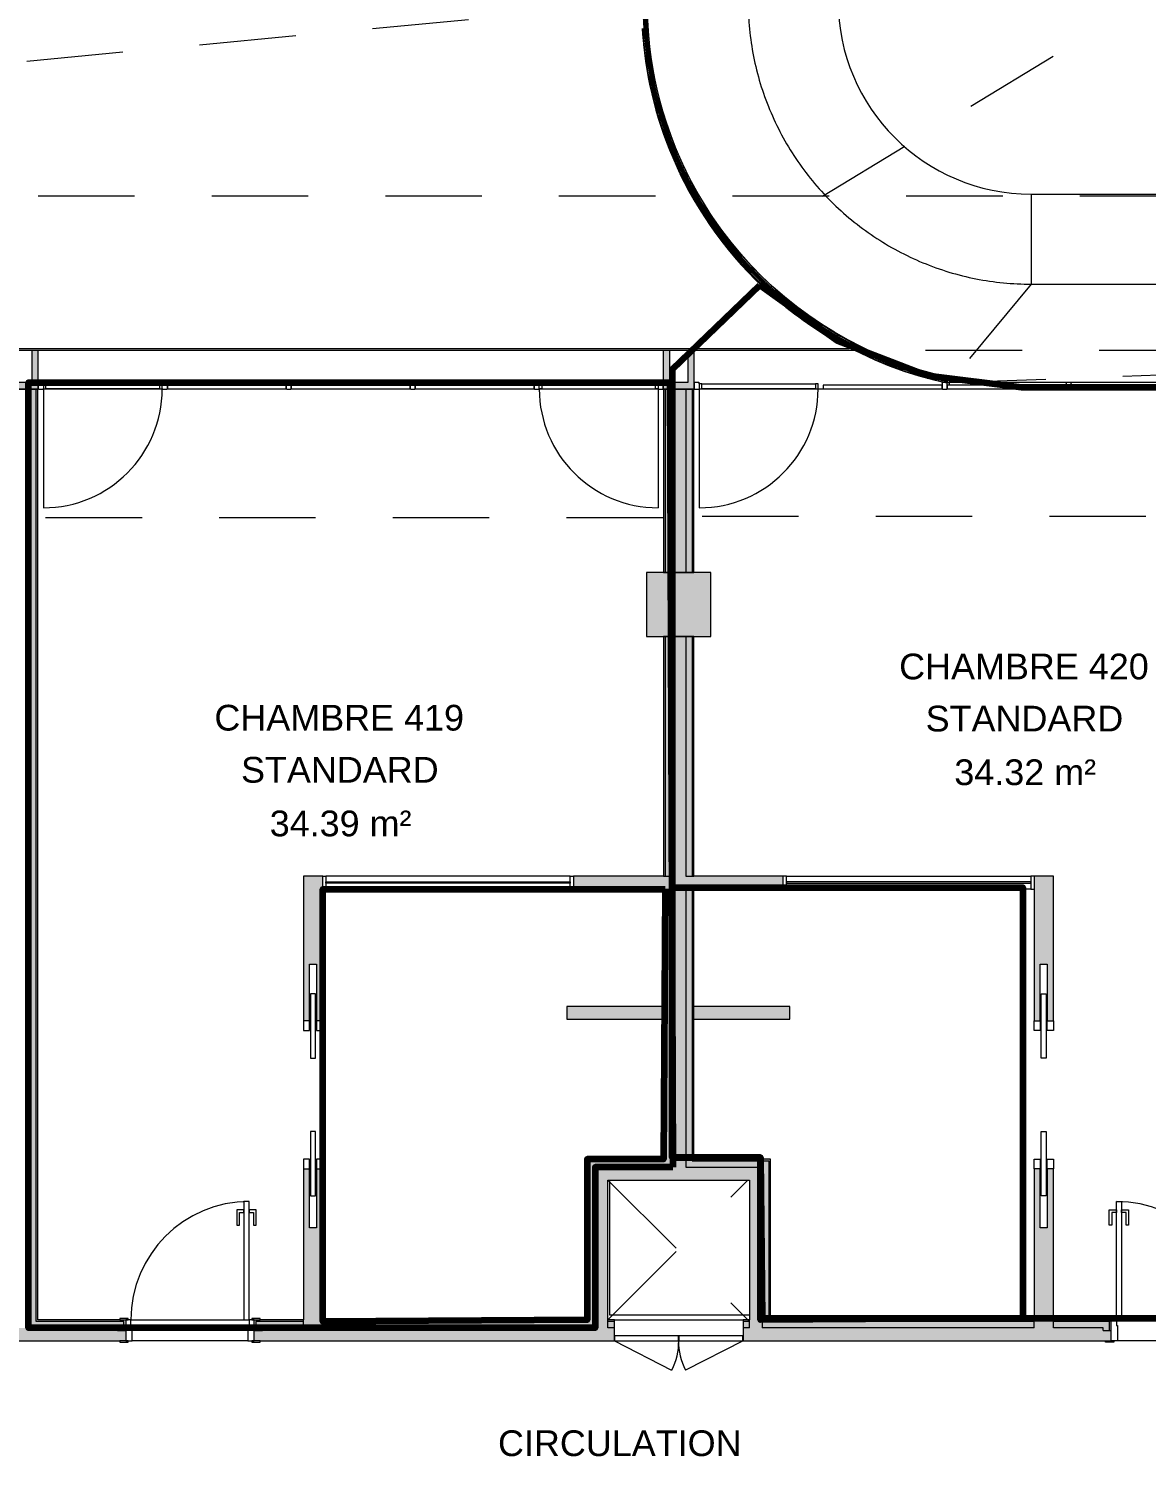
# Model space of a CAD drawing. Header units: metres. Extents: x -227.9 to -141.2, y 39.1 to 91.1.
# Drawn here: x -211.37 to -202.68, y 51.22 to 62.32 of the extents above; entities that cross this region are included whole.
import ezdxf

# ---------------------------------------------------------------- set-up
doc = ezdxf.new("R2010")
doc.units = ezdxf.units.M
doc.linetypes.add('JIS_02_0.7', pattern=[1.35, 0.75, -0.6])
for name, color, linetype, lineweight in [('A-AREA-IDEN', 7, 'Continuous', 9), ('A-COLS', 7, 'Continuous', 5), ('A-DOOR', 7, 'Continuous', 5), ('A-FLOR', 7, 'Continuous', 5), ('A-FLOR-HRAL', 7, 'Continuous', 5), ('A-GLAZ', 7, 'Continuous', 5), ('A-GLAZ-CURT', 7, 'Continuous', 5), ('A-GLAZ-CWMG', 7, 'Continuous', 5), ('A-ROOF', 7, 'Continuous', 5), ('A-WALL', 7, 'Continuous', 5), ('A-WALL-PATT', 7, 'Continuous', 13), ('I-WALL', 7, 'Continuous', 5)]:
    doc.layers.add(name, color=color, linetype=linetype, lineweight=lineweight)
for name, color, linetype, lineweight, true_color in [('A-DETL', 94, 'Continuous', 5, 0x00a600), ('A-DETL-MBND', 9, 'Continuous', 5, 0xc0c0c0), ('S-COLS', 8, 'Continuous', 9, 0x7f7f7f)]:
    doc.layers.add(name, color=color, linetype=linetype, lineweight=lineweight, true_color=true_color)
doc.layers.add('Chambre', color=40, linetype='Continuous')
doc.layers.add('SDB', color=230, linetype='Continuous')
doc.styles.add('Arial_1', font='arial.ttf', dxfattribs={"height": 0.2})

msp = doc.modelspace()

# ---------------------------------------------------------------- hatches: boundary and pattern name
at = {"layer": 'A-COLS', "true_color": 0x808080}
for points in [[(-211.539, 59.514), (-211.299, 59.514), (-211.299, 59.814), (-211.349, 59.814), (-211.349, 59.564), (-211.489, 59.564), (-211.489, 59.814), (-211.539, 59.814), (-211.539, 59.57)], [(-206.439, 59.514), (-206.199, 59.514), (-206.199, 59.814), (-206.249, 59.814), (-206.249, 59.564), (-206.389, 59.564), (-206.389, 59.814), (-206.439, 59.814), (-206.439, 59.57)]]:
    msp.add_hatch(color=8, dxfattribs=at).paths.add_polyline_path(points)
at = {"layer": 'A-WALL-PATT', "lineweight": 5, "true_color": 0xaaaaaa}
for points in [[(-211.364, 52.215), (-211.364, 59.514), (-211.374, 59.514), (-211.374, 52.215)], [(-206.364, 58.089), (-206.364, 59.514), (-206.374, 59.514), (-206.374, 58.089)]]:
    msp.add_hatch(color=253, dxfattribs=at).paths.add_polyline_path(points)
h = msp.add_hatch(color=253, dxfattribs=at)
h.paths.add_polyline_path([(-206.364, 53.465), (-206.364, 55.627), (-206.374, 55.627), (-206.374, 53.465)])
h.paths.add_polyline_path([(-206.364, 55.727), (-206.364, 57.589), (-206.374, 57.589), (-206.374, 55.727)])
at = {"layer": 'I-WALL', "true_color": 0xaaaaaa}
for points in [[(-211.364, 52.265), (-211.314, 52.265), (-211.314, 59.514), (-211.364, 59.514), (-211.364, 52.278)], [(-211.314, 52.278), (-211.301, 52.278), (-211.301, 59.514), (-211.314, 59.514), (-211.314, 52.605)], [(-206.424, 58.089), (-206.424, 59.514), (-206.437, 59.514), (-206.437, 58.089)], [(-206.374, 58.089), (-206.374, 59.514), (-206.424, 59.514), (-206.424, 58.089)], [(-206.364, 58.089), (-206.264, 58.089), (-206.264, 59.514), (-206.364, 59.514), (-206.364, 58.498)], [(-206.264, 58.089), (-206.214, 58.089), (-206.214, 59.514), (-206.264, 59.514), (-206.264, 58.498)], [(-206.201, 58.089), (-206.201, 59.514), (-206.214, 59.514), (-206.214, 58.089)], [(-206.275, 53.465), (-206.264, 53.465), (-206.264, 57.589), (-206.364, 57.589), (-206.364, 53.465)], [(-206.437, 54.615), (-206.437, 54.715), (-207.19, 54.715), (-207.19, 54.615), (-207.098, 54.615)], [(-205.454, 54.615), (-205.454, 54.715), (-206.206, 54.715), (-206.206, 54.615)], [(-207.019, 52.278), (-207.019, 53.515), (-207.032, 53.515), (-207.032, 52.278)], [(-205.619, 52.265), (-205.619, 53.515), (-205.669, 53.515), (-205.669, 52.265)], [(-205.619, 52.278), (-205.606, 52.278), (-205.606, 53.528), (-205.619, 53.528), (-205.619, 53.14)], [(-207.019, 52.265), (-206.969, 52.265), (-206.969, 53.465), (-207.019, 53.465), (-207.019, 52.278)], [(-206.275, 53.365), (-205.769, 53.365), (-205.769, 53.465), (-206.969, 53.465), (-206.969, 53.365), (-206.686, 53.365)], [(-205.769, 52.215), (-205.669, 52.215), (-205.669, 53.465), (-205.769, 53.465), (-205.769, 52.265)], [(-206.969, 52.215), (-206.869, 52.215), (-206.869, 53.365), (-206.969, 53.365), (-206.969, 52.265)]]:
    msp.add_hatch(color=253, dxfattribs=at).paths.add_polyline_path(points)
h = msp.add_hatch(color=253, dxfattribs=at)
h.paths.add_polyline_path([(-206.424, 53.528), (-206.424, 55.627), (-206.437, 55.627), (-206.437, 53.528)])
h.paths.add_polyline_path([(-206.424, 55.727), (-206.424, 57.589), (-206.437, 57.589), (-206.437, 55.727)])
h = msp.add_hatch(color=253, dxfattribs=at)
h.paths.add_polyline_path([(-206.374, 53.515), (-206.374, 55.627), (-206.424, 55.627), (-206.424, 53.515)])
h.paths.add_polyline_path([(-206.374, 55.727), (-206.374, 57.589), (-206.424, 57.589), (-206.424, 55.727)])
h = msp.add_hatch(color=253, dxfattribs=at)
h.paths.add_polyline_path([(-206.264, 53.515), (-206.214, 53.515), (-206.214, 55.627), (-206.264, 55.627), (-206.264, 53.528)])
h.paths.add_polyline_path([(-206.264, 55.727), (-206.214, 55.727), (-206.214, 57.589), (-206.264, 57.589), (-206.264, 56.355)])
h = msp.add_hatch(color=253, dxfattribs=at)
h.paths.add_polyline_path([(-206.201, 53.528), (-206.201, 55.627), (-206.214, 55.627), (-206.214, 53.528)])
h.paths.add_polyline_path([(-206.201, 55.727), (-206.201, 57.589), (-206.214, 57.589), (-206.214, 55.727)])
h = msp.add_hatch(color=253, dxfattribs=at)
h.paths.add_polyline_path([(-209.087, 55.627), (-209.087, 55.727), (-209.237, 55.727), (-209.237, 55.627)])
h.paths.add_polyline_path([(-206.374, 55.627), (-206.364, 55.627), (-206.364, 55.727), (-207.137, 55.727), (-207.137, 55.627), (-206.424, 55.627)])
h = msp.add_hatch(color=253, dxfattribs=at)
h.paths.add_polyline_path([(-203.406, 55.627), (-203.406, 55.727), (-203.556, 55.727), (-203.556, 55.627)])
h.paths.add_polyline_path([(-205.506, 55.627), (-205.506, 55.727), (-206.264, 55.727), (-206.264, 55.627), (-206.201, 55.627)])
h = msp.add_hatch(color=253, dxfattribs=at)
h.paths.add_polyline_path([(-209.087, 52.215), (-209.087, 53.453), (-209.135, 53.453), (-209.135, 52.993), (-209.19, 52.993), (-209.19, 53.453), (-209.237, 53.453), (-209.237, 52.215)])
h.paths.add_polyline_path([(-209.19, 54.603), (-209.19, 55.043), (-209.135, 55.043), (-209.135, 54.603), (-209.087, 54.603), (-209.087, 55.627), (-209.237, 55.627), (-209.237, 54.603)])
h = msp.add_hatch(color=253, dxfattribs=at)
h.paths.add_polyline_path([(-203.556, 52.215), (-203.406, 52.215), (-203.406, 53.453), (-203.454, 53.453), (-203.454, 52.993), (-203.509, 52.993), (-203.509, 53.453), (-203.556, 53.453), (-203.556, 52.265)])
h.paths.add_polyline_path([(-203.509, 54.603), (-203.509, 55.043), (-203.454, 55.043), (-203.454, 54.603), (-203.406, 54.603), (-203.406, 55.627), (-203.556, 55.627), (-203.556, 54.603)])
h = msp.add_hatch(color=253, dxfattribs=at)
h.paths.add_polyline_path([(-206.424, 53.515), (-206.424, 53.528), (-207.032, 53.528), (-207.032, 53.515), (-206.686, 53.515)])
h.paths.add_polyline_path([(-206.214, 53.515), (-205.619, 53.515), (-205.619, 53.528), (-206.214, 53.528)])
h = msp.add_hatch(color=253, dxfattribs=at)
h.paths.add_polyline_path([(-206.374, 53.465), (-206.374, 53.515), (-207.019, 53.515), (-207.019, 53.465), (-206.686, 53.465)])
h.paths.add_polyline_path([(-206.264, 53.465), (-205.669, 53.465), (-205.669, 53.515), (-206.264, 53.515)])
h = msp.add_hatch(color=253, dxfattribs=at)
h.paths.add_polyline_path([(-180.634, 52.115), (-180.634, 52.215), (-181.493, 52.215), (-181.493, 52.196), (-181.556, 52.196), (-181.556, 52.115), (-180.684, 52.115)])
h.paths.add_polyline_path([(-183.251, 52.115), (-182.556, 52.115), (-182.556, 52.196), (-182.619, 52.196), (-182.619, 52.215), (-185.419, 52.215), (-185.419, 52.115), (-184.073, 52.115)])
h.paths.add_polyline_path([(-186.419, 52.115), (-186.419, 52.215), (-189.219, 52.215), (-189.219, 52.196), (-189.282, 52.196), (-189.282, 52.115), (-187.362, 52.115)])
h.paths.add_polyline_path([(-190.759, 52.115), (-190.282, 52.115), (-190.282, 52.196), (-190.345, 52.196), (-190.345, 52.215), (-191.693, 52.215), (-191.693, 52.196), (-191.756, 52.196), (-191.756, 52.115), (-190.809, 52.115)])
h.paths.add_polyline_path([(-192.801, 52.115), (-192.756, 52.115), (-192.756, 52.196), (-192.819, 52.196), (-192.819, 52.215), (-195.619, 52.215), (-195.619, 52.115), (-193.118, 52.115)])
h.paths.add_polyline_path([(-196.619, 52.115), (-196.619, 52.215), (-199.419, 52.215), (-199.419, 52.196), (-199.482, 52.196), (-199.482, 52.115), (-197.23, 52.115)])
h.paths.add_polyline_path([(-200.93, 52.115), (-200.482, 52.115), (-200.482, 52.196), (-200.545, 52.196), (-200.545, 52.215), (-201.893, 52.215), (-201.893, 52.196), (-201.956, 52.196), (-201.956, 52.115), (-201.341, 52.115)])
h.paths.add_polyline_path([(-203.808, 52.115), (-202.956, 52.115), (-202.956, 52.196), (-203.019, 52.196), (-203.019, 52.215), (-205.819, 52.215), (-205.819, 52.115), (-205.453, 52.115)])
h.paths.add_polyline_path([(-207.098, 52.115), (-206.819, 52.115), (-206.819, 52.215), (-209.556, 52.215), (-209.556, 52.196), (-209.619, 52.196), (-209.619, 52.115), (-208.742, 52.115)])
h.paths.add_polyline_path([(-210.664, 52.115), (-210.619, 52.115), (-210.619, 52.196), (-210.682, 52.196), (-210.682, 52.215), (-212.486, 52.215), (-212.487, 52.196), (-212.549, 52.196), (-212.549, 52.115), (-211.209, 52.115)])
h.paths.add_polyline_path([(-213.549, 52.115), (-213.549, 52.196), (-213.612, 52.196), (-213.612, 52.215), (-217.721, 52.215), (-217.721, 52.115), (-213.594, 52.115)])
h.paths.add_polyline_path([(-218.721, 52.115), (-218.721, 52.215), (-219.119, 52.215), (-219.119, 52.115), (-219.056, 52.115)])
h = msp.add_hatch(color=253, dxfattribs=at)
h.paths.add_polyline_path([(-181.493, 52.196), (-181.493, 52.215), (-180.684, 52.215), (-180.684, 52.265), (-181.543, 52.265), (-181.543, 52.196)])
h.paths.add_polyline_path([(-182.619, 52.196), (-182.569, 52.196), (-182.569, 52.265), (-183.002, 52.265), (-183.002, 52.215), (-182.619, 52.215)])
h.paths.add_polyline_path([(-189.269, 52.196), (-189.219, 52.196), (-189.219, 52.215), (-188.838, 52.215), (-188.838, 52.265), (-189.269, 52.265)])
h.paths.add_polyline_path([(-191.743, 52.196), (-191.693, 52.196), (-191.693, 52.215), (-191.075, 52.215), (-191.075, 52.265), (-191.743, 52.265)])
h.paths.add_polyline_path([(-190.345, 52.196), (-190.295, 52.196), (-190.295, 52.265), (-190.965, 52.265), (-190.965, 52.215), (-190.345, 52.215)])
h.paths.add_polyline_path([(-192.819, 52.196), (-192.769, 52.196), (-192.769, 52.265), (-193.201, 52.265), (-193.201, 52.215), (-192.819, 52.215)])
h.paths.add_polyline_path([(-200.519, 52.196), (-200.495, 52.196), (-200.495, 52.265), (-201.164, 52.265), (-201.164, 52.215), (-200.545, 52.215), (-200.545, 52.196)])
h.paths.add_polyline_path([(-199.469, 52.196), (-199.419, 52.196), (-199.419, 52.215), (-199.037, 52.215), (-199.037, 52.265), (-199.469, 52.265)])
h.paths.add_polyline_path([(-201.943, 52.196), (-201.893, 52.196), (-201.893, 52.215), (-201.274, 52.215), (-201.274, 52.265), (-201.943, 52.265)])
h.paths.add_polyline_path([(-202.969, 52.196), (-202.969, 52.265), (-203.406, 52.265), (-203.406, 52.215), (-203.019, 52.215), (-203.019, 52.196), (-202.986, 52.196)])
h.paths.add_polyline_path([(-210.632, 52.196), (-210.632, 52.265), (-211.364, 52.265), (-211.364, 52.215), (-210.682, 52.215), (-210.682, 52.196)])
h.paths.add_polyline_path([(-209.564, 52.196), (-209.556, 52.196), (-209.556, 52.215), (-209.237, 52.215), (-209.237, 52.265), (-209.606, 52.265), (-209.606, 52.196)])
h.paths.add_polyline_path([(-212.486, 52.196), (-212.486, 52.215), (-211.474, 52.215), (-211.474, 52.265), (-212.487, 52.265), (-212.487, 52.196)])
h.paths.add_polyline_path([(-213.562, 52.196), (-213.562, 52.265), (-213.674, 52.265), (-213.674, 52.215), (-213.612, 52.215), (-213.612, 52.196)])
h.paths.add_polyline_path([(-183.152, 52.215), (-183.152, 52.265), (-185.269, 52.265), (-185.269, 52.215), (-183.251, 52.215)])
h.paths.add_polyline_path([(-185.419, 52.215), (-185.369, 52.215), (-185.369, 52.265), (-185.419, 52.265)])
h.paths.add_polyline_path([(-186.469, 52.215), (-186.419, 52.215), (-186.419, 52.265), (-186.469, 52.265)])
h.paths.add_polyline_path([(-187.362, 52.215), (-186.569, 52.215), (-186.569, 52.265), (-188.688, 52.265), (-188.688, 52.215)])
h.paths.add_polyline_path([(-193.941, 52.215), (-193.351, 52.215), (-193.351, 52.265), (-195.469, 52.265), (-195.469, 52.215)])
h.paths.add_polyline_path([(-195.585, 52.215), (-195.569, 52.215), (-195.569, 52.265), (-195.619, 52.265), (-195.619, 52.215)])
h.paths.add_polyline_path([(-196.619, 52.215), (-196.619, 52.265), (-196.669, 52.265), (-196.669, 52.215)])
h.paths.add_polyline_path([(-196.769, 52.215), (-196.769, 52.265), (-198.887, 52.265), (-198.887, 52.215), (-197.23, 52.215)])
h.paths.add_polyline_path([(-203.808, 52.215), (-203.556, 52.215), (-203.556, 52.265), (-205.669, 52.265), (-205.669, 52.215), (-205.453, 52.215)])
h.paths.add_polyline_path([(-205.819, 52.215), (-205.769, 52.215), (-205.769, 52.265), (-205.819, 52.265)])
h.paths.add_polyline_path([(-206.819, 52.215), (-206.819, 52.265), (-206.869, 52.265), (-206.869, 52.215)])
h.paths.add_polyline_path([(-206.969, 52.215), (-206.969, 52.265), (-209.087, 52.265), (-209.087, 52.215), (-207.098, 52.215)])
h.paths.add_polyline_path([(-213.774, 52.215), (-213.774, 52.265), (-217.323, 52.265), (-217.323, 52.215), (-215.321, 52.215)])
h.paths.add_polyline_path([(-219.069, 52.215), (-218.721, 52.215), (-218.721, 52.265), (-219.069, 52.265)])
h.paths.add_polyline_path([(-217.423, 52.215), (-217.423, 52.265), (-217.721, 52.265), (-217.721, 52.215)])
h = msp.add_hatch(color=253, dxfattribs=at)
h.paths.add_polyline_path([(-181.543, 52.196), (-181.543, 52.265), (-180.697, 52.265), (-180.697, 52.278), (-181.556, 52.278), (-181.556, 52.196)])
h.paths.add_polyline_path([(-182.569, 52.196), (-182.556, 52.196), (-182.556, 52.278), (-183.002, 52.278), (-183.002, 52.265), (-182.569, 52.265), (-182.569, 52.234)])
h.paths.add_polyline_path([(-189.282, 52.196), (-189.269, 52.196), (-189.269, 52.265), (-188.838, 52.265), (-188.838, 52.278), (-189.282, 52.278), (-189.282, 52.234)])
h.paths.add_polyline_path([(-191.743, 52.196), (-191.743, 52.265), (-191.125, 52.265), (-191.125, 52.278), (-191.756, 52.278), (-191.756, 52.196)])
h.paths.add_polyline_path([(-192.769, 52.196), (-192.756, 52.196), (-192.756, 52.278), (-193.201, 52.278), (-193.201, 52.265), (-192.769, 52.265), (-192.769, 52.234)])
h.paths.add_polyline_path([(-190.295, 52.196), (-190.282, 52.196), (-190.282, 52.278), (-190.915, 52.278), (-190.915, 52.265), (-190.295, 52.265), (-190.295, 52.234)])
h.paths.add_polyline_path([(-200.495, 52.196), (-200.482, 52.196), (-200.482, 52.278), (-201.114, 52.278), (-201.114, 52.265), (-200.495, 52.265), (-200.495, 52.234)])
h.paths.add_polyline_path([(-199.469, 52.196), (-199.469, 52.265), (-199.037, 52.265), (-199.037, 52.278), (-199.482, 52.278), (-199.482, 52.196)])
h.paths.add_polyline_path([(-201.956, 52.196), (-201.943, 52.196), (-201.943, 52.265), (-201.324, 52.265), (-201.324, 52.278), (-201.956, 52.278), (-201.956, 52.234)])
h.paths.add_polyline_path([(-202.969, 52.196), (-202.956, 52.196), (-202.956, 52.278), (-203.406, 52.278), (-203.406, 52.265), (-202.969, 52.265), (-202.969, 52.234)])
h.paths.add_polyline_path([(-209.619, 52.196), (-209.606, 52.196), (-209.606, 52.265), (-209.237, 52.265), (-209.237, 52.278), (-209.619, 52.278), (-209.619, 52.234)])
h.paths.add_polyline_path([(-210.632, 52.196), (-210.619, 52.196), (-210.619, 52.278), (-211.314, 52.278), (-211.314, 52.265), (-210.632, 52.265), (-210.632, 52.234)])
h.paths.add_polyline_path([(-213.549, 52.196), (-213.549, 52.278), (-213.674, 52.278), (-213.674, 52.265), (-213.562, 52.265), (-213.562, 52.196)])
h.paths.add_polyline_path([(-183.152, 52.265), (-183.152, 52.278), (-185.219, 52.278), (-185.219, 52.265), (-183.251, 52.265)])
h.paths.add_polyline_path([(-185.419, 52.265), (-185.369, 52.265), (-185.369, 52.278), (-185.419, 52.278)])
h.paths.add_polyline_path([(-186.619, 52.265), (-186.619, 52.278), (-188.688, 52.278), (-188.688, 52.265), (-187.362, 52.265)])
h.paths.add_polyline_path([(-186.419, 52.265), (-186.419, 52.278), (-186.469, 52.278), (-186.469, 52.265)])
h.paths.add_polyline_path([(-193.351, 52.265), (-193.351, 52.278), (-195.419, 52.278), (-195.419, 52.265), (-193.941, 52.265)])
h.paths.add_polyline_path([(-195.585, 52.265), (-195.569, 52.265), (-195.569, 52.278), (-195.619, 52.278), (-195.619, 52.265)])
h.paths.add_polyline_path([(-196.619, 52.265), (-196.619, 52.278), (-196.669, 52.278), (-196.669, 52.265)])
h.paths.add_polyline_path([(-196.819, 52.265), (-196.819, 52.278), (-198.887, 52.278), (-198.887, 52.265), (-197.23, 52.265)])
h.paths.add_polyline_path([(-203.808, 52.265), (-203.556, 52.265), (-203.556, 52.278), (-205.619, 52.278), (-205.619, 52.265), (-205.453, 52.265)])
h.paths.add_polyline_path([(-207.019, 52.265), (-207.019, 52.278), (-209.087, 52.278), (-209.087, 52.265), (-207.098, 52.265)])
h.paths.add_polyline_path([(-206.819, 52.265), (-206.819, 52.278), (-206.869, 52.278), (-206.869, 52.265)])
h.paths.add_polyline_path([(-205.819, 52.265), (-205.769, 52.265), (-205.769, 52.278), (-205.819, 52.278)])
h.paths.add_polyline_path([(-211.524, 52.265), (-211.524, 52.278), (-212.487, 52.278), (-212.487, 52.265), (-212.031, 52.265)])
h.paths.add_polyline_path([(-213.774, 52.265), (-213.774, 52.278), (-217.273, 52.278), (-217.273, 52.265), (-215.321, 52.265)])
h.paths.add_polyline_path([(-219.056, 52.265), (-218.721, 52.265), (-218.721, 52.278), (-219.056, 52.278)])
h.paths.add_polyline_path([(-217.423, 52.265), (-217.423, 52.278), (-217.721, 52.278), (-217.721, 52.265)])
at = {"layer": 'S-COLS', "lineweight": 5, "true_color": 0x808080}
msp.add_hatch(color=8, dxfattribs=at).paths.add_polyline_path([(-206.569, 57.589), (-206.069, 57.589), (-206.069, 58.089), (-206.569, 58.089)])

# ---------------------------------------------------------------- linework, layer by layer
at = {"layer": 'A-COLS', "lineweight": 13}
for p, q in [((-211.299, 59.814), (-211.349, 59.814)), ((-211.349, 59.814), (-211.349, 59.564)), ((-211.299, 59.514), (-211.299, 59.814)), ((-206.439, 59.814), (-206.439, 59.514)), ((-206.389, 59.814), (-206.439, 59.814)), ((-206.389, 59.564), (-206.389, 59.814)), ((-206.199, 59.814), (-206.249, 59.814)), ((-206.249, 59.814), (-206.249, 59.564)), ((-206.199, 59.514), (-206.199, 59.814)), ((-211.539, 59.514), (-211.299, 59.514)), ((-211.349, 59.564), (-211.489, 59.564)), ((-206.439, 59.514), (-206.199, 59.514)), ((-206.249, 59.564), (-206.389, 59.564))]:
    msp.add_line(p, q, dxfattribs=at)
at = {"layer": 'A-DETL', "color": 8, "linetype": 'JIS_02_0.7', "true_color": 0x808080}
msp.add_line((-205.202, 61.012), (-181.938, 75.116), dxfattribs=at)
at = {"layer": 'A-DETL', "color": 7, "linetype": 'JIS_02_0.7'}
for p, q in [((-176.8, 61.012), (-219.06, 61.012)), ((-180.699, 59.814), (-219.019, 59.814)), ((-206.869, 52.278), (-205.782, 53.365)), ((-206.869, 53.365), (-205.769, 52.265))]:
    msp.add_line(p, q, dxfattribs=at)
at = {"layer": 'A-DETL', "color": 9, "linetype": 'JIS_02_0.7', "lineweight": 9, "true_color": 0xc0c0c0}
for p, q in [((-206.442, 58.513), (-211.306, 58.513)), ((-201.337, 58.523), (-206.201, 58.523))]:
    msp.add_line(p, q, dxfattribs=at)
at = {"layer": 'A-DETL-MBND'}
for q in [(-183.559, 61.029), (-203.579, 60.329)]:
    msp.add_line((-203.579, 61.029), q, dxfattribs=at)
msp.add_arc((-203.579, 62.529), 1.5, 180, 270, dxfattribs=at)
at = {"layer": 'A-DOOR', "color": 9, "lineweight": 9, "true_color": 0xc0c0c0}
for p, q in [((-211.239, 59.555), (-211.259, 59.555)), ((-211.259, 59.555), (-211.259, 59.515)), ((-211.259, 59.515), (-211.239, 59.515)), ((-211.239, 59.515), (-211.239, 59.555)), ((-210.335, 59.555), (-210.355, 59.555)), ((-210.355, 59.555), (-210.355, 59.515)), ((-210.355, 59.515), (-210.335, 59.515)), ((-210.335, 59.515), (-210.335, 59.555)), ((-207.403, 59.555), (-207.383, 59.555)), ((-207.403, 59.515), (-207.403, 59.555)), ((-207.383, 59.515), (-207.403, 59.515)), ((-207.383, 59.555), (-207.383, 59.515)), ((-206.499, 59.555), (-206.479, 59.555)), ((-206.499, 59.515), (-206.499, 59.555)), ((-206.479, 59.515), (-206.499, 59.515)), ((-206.479, 59.555), (-206.479, 59.515)), ((-206.139, 59.555), (-206.159, 59.555)), ((-206.159, 59.555), (-206.159, 59.515)), ((-206.159, 59.515), (-206.139, 59.515)), ((-206.139, 59.515), (-206.139, 59.555)), ((-205.235, 59.555), (-205.255, 59.555)), ((-205.255, 59.555), (-205.255, 59.515)), ((-205.255, 59.515), (-205.235, 59.515)), ((-205.235, 59.515), (-205.235, 59.555)), ((-206.32, 52.155), (-206.817, 52.155)), ((-206.817, 52.155), (-206.817, 52.115)), ((-206.817, 52.115), (-206.32, 52.115)), ((-206.32, 52.115), (-206.32, 52.155)), ((-206.318, 52.155), (-206.318, 52.115)), ((-205.821, 52.155), (-206.318, 52.155)), ((-206.318, 52.115), (-205.821, 52.115)), ((-205.821, 52.115), (-205.821, 52.155))]:
    msp.add_line(p, q, dxfattribs=at)
at = {"layer": 'A-DOOR'}
for p, q in [((-211.259, 59.515), (-211.259, 58.591)), ((-206.479, 59.515), (-206.479, 58.591)), ((-206.159, 59.515), (-206.159, 58.591)), ((-209.142, 54.813), (-209.182, 54.813)), ((-209.182, 54.813), (-209.182, 54.313)), ((-209.142, 54.313), (-209.142, 54.813)), ((-203.501, 54.813), (-203.461, 54.813)), ((-203.501, 54.313), (-203.501, 54.813)), ((-203.461, 54.813), (-203.461, 54.313)), ((-209.182, 54.313), (-209.142, 54.313)), ((-203.461, 54.313), (-203.501, 54.313)), ((-209.182, 53.743), (-209.182, 53.243)), ((-209.142, 53.743), (-209.182, 53.743)), ((-209.142, 53.243), (-209.142, 53.743)), ((-203.501, 53.743), (-203.461, 53.743)), ((-203.501, 53.243), (-203.501, 53.743)), ((-203.461, 53.743), (-203.461, 53.243)), ((-209.659, 53.198), (-209.699, 53.198)), ((-209.699, 53.198), (-209.699, 52.278)), ((-209.659, 52.278), (-209.659, 53.198)), ((-209.182, 53.243), (-209.142, 53.243)), ((-203.461, 53.243), (-203.501, 53.243)), ((-202.916, 53.198), (-202.876, 53.198)), ((-202.916, 52.278), (-202.916, 53.198)), ((-202.876, 53.198), (-202.876, 52.278)), ((-209.754, 53.133), (-209.754, 53.013)), ((-209.699, 53.133), (-209.754, 53.133)), ((-209.734, 53.013), (-209.734, 53.113)), ((-209.734, 53.113), (-209.699, 53.113)), ((-209.699, 53.113), (-209.699, 53.133)), ((-209.604, 53.133), (-209.659, 53.133)), ((-209.659, 53.133), (-209.659, 53.113)), ((-209.659, 53.113), (-209.624, 53.113)), ((-209.624, 53.113), (-209.624, 53.013)), ((-209.604, 53.013), (-209.604, 53.133)), ((-202.971, 53.013), (-202.971, 53.133)), ((-202.971, 53.133), (-202.916, 53.133)), ((-202.951, 53.113), (-202.951, 53.013)), ((-202.916, 53.113), (-202.951, 53.113)), ((-202.916, 53.133), (-202.916, 53.113)), ((-202.876, 53.133), (-202.821, 53.133)), ((-202.876, 53.113), (-202.876, 53.133)), ((-202.841, 53.113), (-202.876, 53.113)), ((-202.841, 53.013), (-202.841, 53.113)), ((-202.821, 53.133), (-202.821, 53.013)), ((-209.754, 53.013), (-209.734, 53.013)), ((-209.624, 53.013), (-209.604, 53.013)), ((-202.951, 53.013), (-202.971, 53.013)), ((-202.821, 53.013), (-202.841, 53.013)), ((-209.699, 52.278), (-209.659, 52.278)), ((-202.876, 52.278), (-202.916, 52.278))]:
    msp.add_line(p, q, dxfattribs=at)
at = {"layer": 'A-DOOR', "color": 9, "true_color": 0xc0c0c0}
for p, q in [((-211.239, 59.555), (-210.355, 59.555)), ((-210.355, 59.515), (-211.239, 59.515)), ((-206.499, 59.555), (-207.383, 59.555)), ((-207.383, 59.515), (-206.499, 59.515)), ((-206.139, 59.555), (-205.255, 59.555)), ((-205.255, 59.515), (-206.139, 59.515)), ((-209.237, 54.603), (-209.237, 54.528)), ((-209.19, 54.603), (-209.237, 54.603)), ((-209.237, 54.528), (-209.19, 54.528)), ((-209.19, 54.528), (-209.19, 54.603)), ((-209.135, 54.603), (-209.135, 54.528)), ((-209.087, 54.603), (-209.135, 54.603)), ((-209.135, 54.528), (-209.087, 54.528)), ((-209.087, 54.528), (-209.087, 54.603)), ((-203.556, 54.603), (-203.509, 54.603)), ((-203.556, 54.528), (-203.556, 54.603)), ((-203.509, 54.528), (-203.556, 54.528)), ((-203.509, 54.603), (-203.509, 54.528)), ((-203.454, 54.603), (-203.406, 54.603)), ((-203.454, 54.528), (-203.454, 54.603)), ((-203.406, 54.528), (-203.454, 54.528)), ((-203.406, 54.603), (-203.406, 54.528)), ((-209.237, 53.528), (-209.237, 53.453)), ((-209.19, 53.528), (-209.237, 53.528)), ((-209.19, 53.453), (-209.19, 53.528)), ((-209.135, 53.528), (-209.135, 53.453)), ((-209.087, 53.528), (-209.135, 53.528)), ((-209.087, 53.453), (-209.087, 53.528)), ((-203.556, 53.528), (-203.509, 53.528)), ((-203.556, 53.453), (-203.556, 53.528)), ((-203.509, 53.528), (-203.509, 53.453)), ((-203.454, 53.528), (-203.406, 53.528)), ((-203.454, 53.453), (-203.454, 53.528)), ((-203.406, 53.528), (-203.406, 53.453)), ((-209.237, 53.453), (-209.19, 53.453)), ((-209.135, 53.453), (-209.087, 53.453)), ((-203.509, 53.453), (-203.556, 53.453)), ((-203.406, 53.453), (-203.454, 53.453)), ((-210.599, 52.288), (-210.664, 52.288)), ((-210.664, 52.288), (-210.664, 52.278)), ((-210.599, 52.278), (-210.599, 52.288)), ((-209.639, 52.288), (-209.639, 52.278)), ((-209.574, 52.288), (-209.639, 52.288)), ((-209.574, 52.278), (-209.574, 52.288)), ((-203.001, 52.288), (-202.936, 52.288)), ((-203.001, 52.278), (-203.001, 52.288)), ((-202.936, 52.288), (-202.936, 52.278)), ((-210.664, 52.278), (-210.599, 52.278)), ((-210.619, 52.278), (-210.619, 52.115)), ((-210.579, 52.278), (-210.619, 52.278)), ((-210.579, 52.234), (-210.579, 52.278)), ((-210.569, 52.234), (-210.579, 52.234)), ((-210.569, 52.115), (-210.569, 52.234)), ((-209.659, 52.234), (-209.669, 52.234)), ((-209.669, 52.234), (-209.669, 52.115)), ((-209.619, 52.278), (-209.659, 52.278)), ((-209.659, 52.278), (-209.659, 52.234)), ((-209.639, 52.278), (-209.574, 52.278)), ((-209.619, 52.115), (-209.619, 52.278)), ((-202.936, 52.278), (-203.001, 52.278)), ((-202.956, 52.115), (-202.956, 52.278)), ((-202.956, 52.278), (-202.916, 52.278)), ((-202.916, 52.278), (-202.916, 52.234)), ((-202.916, 52.234), (-202.906, 52.234)), ((-202.906, 52.234), (-202.906, 52.115)), ((-210.599, 52.115), (-210.664, 52.115)), ((-210.664, 52.115), (-210.664, 52.105)), ((-210.664, 52.105), (-210.599, 52.105)), ((-210.619, 52.115), (-210.569, 52.115)), ((-210.599, 52.105), (-210.599, 52.115)), ((-209.669, 52.115), (-209.619, 52.115)), ((-209.639, 52.115), (-209.639, 52.105)), ((-209.574, 52.115), (-209.639, 52.115)), ((-209.639, 52.105), (-209.574, 52.105)), ((-209.574, 52.105), (-209.574, 52.115)), ((-206.819, 52.115), (-206.374, 51.888)), ((-205.819, 52.115), (-206.265, 51.888)), ((-203.001, 52.115), (-202.936, 52.115)), ((-203.001, 52.105), (-203.001, 52.115)), ((-202.936, 52.105), (-203.001, 52.105)), ((-202.906, 52.115), (-202.956, 52.115)), ((-202.936, 52.115), (-202.936, 52.105))]:
    msp.add_line(p, q, dxfattribs=at)
at = {"layer": 'A-DOOR'}
for centre, radius, start, end in [((-211.259, 59.515), 0.924, 270, 360), ((-206.479, 59.515), 0.924, 180, 270), ((-206.159, 59.515), 0.924, 270, 360), ((-209.659, 52.278), 0.92, 90, 180), ((-202.916, 52.278), 0.92, 0, 90)]:
    msp.add_arc(centre, radius, start, end, dxfattribs=at)
at = {"layer": 'A-DOOR', "color": 9, "true_color": 0xc0c0c0}
for centre, start, end in [((-206.774, 52.104), 331.6205, 1.3795), ((-205.865, 52.104), 178.6205, 208.3795)]:
    msp.add_arc(centre, 0.455, start, end, dxfattribs=at)
at = {"layer": 'A-FLOR'}
for p, q in [((-203.303, 59.514), (-204.215, 59.514)), ((-202.339, 59.514), (-203.271, 59.514))]:
    msp.add_line(p, q, dxfattribs=at)
at = {"layer": 'A-FLOR', "lineweight": 9}
for p, q in [((-206.854, 53.364), (-205.769, 53.364)), ((-206.854, 52.314), (-206.854, 53.364)), ((-205.769, 52.314), (-206.854, 52.314))]:
    msp.add_line(p, q, dxfattribs=at)
at = {"layer": 'A-FLOR-HRAL', "color": 9, "true_color": 0xc0c0c0}
for p, q in [((-206.555, 62.293), (-206.561, 62.412)), ((-206.602, 62.316), (-206.6, 62.272)), ((-206.601, 62.316), (-206.599, 62.272)), ((-206.6, 62.272), (-206.588, 62.151)), ((-206.599, 62.272), (-206.587, 62.151)), ((-206.544, 62.174), (-206.555, 62.293)), ((-206.528, 62.056), (-206.544, 62.174)), ((-206.588, 62.151), (-206.571, 62.032)), ((-206.587, 62.151), (-206.57, 62.032)), ((-206.507, 61.939), (-206.528, 62.056)), ((-206.571, 62.032), (-206.549, 61.913)), ((-206.57, 62.032), (-206.548, 61.913)), ((-206.482, 61.823), (-206.507, 61.939)), ((-206.549, 61.913), (-206.523, 61.795)), ((-206.548, 61.913), (-206.522, 61.795)), ((-206.526, 61.858), (-206.527, 61.861)), ((-206.523, 61.795), (-206.492, 61.678)), ((-206.522, 61.795), (-206.514, 61.767)), ((-206.517, 61.818), (-206.518, 61.821)), ((-206.514, 61.766), (-206.491, 61.678)), ((-206.452, 61.708), (-206.482, 61.823)), ((-206.492, 61.678), (-206.456, 61.562)), ((-206.491, 61.678), (-206.455, 61.563)), ((-206.417, 61.594), (-206.452, 61.708)), ((-206.456, 61.562), (-206.416, 61.448)), ((-206.455, 61.563), (-206.415, 61.449)), ((-206.378, 61.481), (-206.417, 61.594)), ((-206.416, 61.448), (-206.371, 61.336)), ((-206.415, 61.449), (-206.37, 61.336)), ((-206.335, 61.37), (-206.378, 61.481)), ((-206.371, 61.336), (-206.321, 61.226)), ((-206.37, 61.336), (-206.32, 61.226)), ((-206.287, 61.261), (-206.335, 61.37)), ((-206.321, 61.226), (-206.268, 61.117)), ((-206.32, 61.226), (-206.313, 61.211)), ((-206.313, 61.211), (-206.267, 61.118)), ((-206.235, 61.154), (-206.287, 61.261)), ((-206.268, 61.117), (-206.21, 61.011)), ((-206.267, 61.118), (-206.209, 61.012)), ((-206.178, 61.05), (-206.235, 61.154)), ((-206.21, 61.011), (-206.148, 60.907)), ((-206.209, 61.012), (-206.147, 60.908)), ((-206.118, 60.947), (-206.178, 61.05)), ((-206.053, 60.847), (-206.118, 60.947)), ((-206.148, 60.907), (-206.081, 60.806)), ((-206.147, 60.908), (-206.08, 60.807)), ((-205.984, 60.75), (-206.053, 60.847)), ((-206.081, 60.806), (-206.011, 60.708)), ((-206.08, 60.807), (-206.01, 60.708)), ((-205.912, 60.655), (-205.984, 60.75)), ((-206.011, 60.708), (-205.937, 60.612)), ((-206.01, 60.708), (-205.936, 60.613)), ((-205.946, 60.641), (-205.948, 60.644)), ((-205.937, 60.612), (-205.859, 60.52)), ((-205.936, 60.613), (-205.858, 60.521)), ((-205.92, 60.609), (-205.922, 60.612)), ((-205.836, 60.564), (-205.912, 60.655)), ((-205.859, 60.52), (-205.777, 60.43)), ((-205.858, 60.521), (-205.777, 60.431)), ((-205.756, 60.475), (-205.836, 60.564)), ((-205.777, 60.431), (-205.692, 60.345)), ((-205.777, 60.43), (-205.692, 60.345)), ((-205.673, 60.39), (-205.756, 60.475)), ((-205.586, 60.308), (-205.673, 60.39)), ((-205.692, 60.345), (-205.604, 60.262)), ((-205.692, 60.345), (-205.603, 60.263)), ((-205.496, 60.23), (-205.586, 60.308)), ((-205.604, 60.262), (-205.512, 60.183)), ((-205.603, 60.263), (-205.512, 60.184)), ((-205.512, 60.184), (-205.417, 60.109)), ((-205.512, 60.183), (-205.418, 60.108)), ((-205.404, 60.156), (-205.496, 60.23)), ((-205.418, 60.108), (-205.402, 60.096)), ((-205.417, 60.109), (-205.319, 60.038)), ((-205.308, 60.085), (-205.404, 60.156)), ((-205.401, 60.096), (-205.32, 60.037)), ((-205.209, 60.018), (-205.308, 60.085)), ((-205.32, 60.037), (-205.22, 59.969)), ((-205.319, 60.038), (-205.219, 59.97)), ((-205.22, 59.969), (-205.117, 59.906)), ((-205.219, 59.97), (-205.116, 59.907)), ((-205.108, 59.955), (-205.209, 60.018)), ((-205.005, 59.896), (-205.108, 59.955)), ((-205.117, 59.906), (-205.011, 59.847)), ((-205.116, 59.907), (-205.011, 59.848)), ((-205.011, 59.848), (-204.943, 59.814)), ((-205.011, 59.847), (-204.946, 59.814)), ((-204.899, 59.842), (-205.005, 59.896)), ((-204.791, 59.791), (-204.899, 59.842)), ((-204.946, 59.814), (-204.903, 59.792)), ((-204.943, 59.814), (-204.903, 59.793)), ((-204.903, 59.793), (-204.793, 59.743)), ((-204.903, 59.792), (-204.793, 59.742)), ((-204.893, 59.799), (-204.896, 59.801)), ((-204.856, 59.782), (-204.859, 59.783)), ((-204.793, 59.743), (-204.681, 59.697)), ((-204.793, 59.742), (-204.682, 59.695)), ((-204.681, 59.745), (-204.791, 59.791)), ((-204.57, 59.704), (-204.681, 59.745)), ((-204.682, 59.695), (-204.568, 59.654)), ((-204.681, 59.697), (-204.568, 59.655)), ((-204.457, 59.667), (-204.57, 59.704)), ((-204.568, 59.655), (-204.453, 59.618)), ((-204.568, 59.654), (-204.453, 59.617)), ((-204.342, 59.634), (-204.457, 59.667)), ((-204.453, 59.618), (-204.336, 59.586)), ((-204.453, 59.617), (-204.336, 59.585)), ((-204.226, 59.606), (-204.342, 59.634)), ((-204.336, 59.586), (-204.243, 59.564)), ((-204.336, 59.585), (-204.248, 59.564)), ((-204.236, 59.563), (-204.234, 59.573)), ((-204.234, 59.573), (-204.233, 59.574)), ((-204.233, 59.574), (-204.229, 59.593)), ((-204.232, 59.582), (-204.231, 59.585)), ((-204.229, 59.594), (-204.227, 59.604)), ((-204.229, 59.593), (-204.229, 59.594)), ((-204.227, 59.604), (-204.226, 59.605)), ((-204.226, 59.605), (-204.226, 59.606)), ((-204.226, 59.606), (-204.226, 59.605))]:
    msp.add_line(p, q, dxfattribs=at)
at = {"layer": 'A-FLOR-HRAL'}
for p, q in [((-205.953, 60.652), (-205.952, 60.653)), ((-205.952, 60.651), (-205.953, 60.652)), ((-205.952, 60.653), (-205.951, 60.652)), ((-205.951, 60.652), (-205.952, 60.651)), ((-205.951, 60.653), (-205.936, 60.665)), ((-205.936, 60.664), (-205.95, 60.652)), ((-205.936, 60.664), (-205.936, 60.665)), ((-204.295, 59.588), (-204.29, 59.607)), ((-204.289, 59.607), (-204.29, 59.607)), ((-204.295, 59.587), (-204.295, 59.588)), ((-204.295, 59.588), (-204.294, 59.588)), ((-204.294, 59.587), (-204.295, 59.587)), ((-204.289, 59.607), (-204.294, 59.588)), ((-204.294, 59.588), (-204.294, 59.587)), ((-204.225, 59.605), (-204.234, 59.563)), ((-204.227, 59.604), (-204.226, 59.605)), ((-204.226, 59.605), (-204.226, 59.606)), ((-204.226, 59.606), (-204.226, 59.605)), ((-204.224, 59.606), (-204.225, 59.605)), ((-204.224, 59.605), (-204.224, 59.606))]:
    msp.add_line(p, q, dxfattribs=at)
at = {"layer": 'A-FLOR-HRAL', "color": 9, "true_color": 0xc0c0c0}
for radius, start, end in [(3.011, 180.1881, 194.346), (3.01, 180.1855, 187.2665), (3.002, 180, 257.5822), (2.998, 180, 257.5822), (2.99, 180, 257.5822), (2.979, 180, 257.5822), (3.021, 183.7405, 194.3095), (2.989, 182.9299, 184.5697), (2.989, 184.1305, 184.5697), (2.989, 186.4008, 188.2938), (2.989, 186.4008, 187.1835), (3.01, 187.2733, 189.1045), (2.989, 187.5427, 188.2938), (3.01, 189.1045, 190.9751), (3.01, 190.9751, 191.8675), (2.989, 190.2517, 192.0602), (2.989, 190.2517, 190.5957), (2.989, 190.7753, 190.9549), (3.01, 191.8675, 194.7038), (2.989, 191.3141, 192.0602), (3.021, 194.3287, 202.1611), (3.011, 194.3671, 197.888), (3.01, 194.7038, 195.1778), (3.011, 194.9058, 195.0854), (3.01, 195.1778, 198.4094), (2.989, 193.8005, 195.6166), (2.989, 193.8005, 194.5467), (2.989, 195.265, 195.6166), (2.989, 197.567, 199.4599), (2.989, 197.567, 198.1384), (3.011, 197.9054, 208.4919), (3.01, 198.4094, 198.7384), (3.01, 198.7384, 202.0885), (2.989, 198.6772, 199.4599), (2.989, 201.2911, 202.9309), (2.989, 201.2911, 201.7302), (3.021, 202.1664, 212.3008), (3.01, 202.0885, 202.4348), (3.01, 202.4348, 205.7374), (2.989, 202.6282, 202.9309), (2.989, 204.9032, 206.8183), (2.989, 204.9032, 205.5016), (3.01, 205.7453, 206.213), (3.01, 206.213, 209.3515), (2.989, 206.2199, 206.8183), (3.011, 208.513, 236.75), (2.989, 208.7906, 210.4304), (2.989, 208.7906, 209.0933), (3.01, 209.3515, 210.0442), (3.01, 210.0442, 212.9257), (2.989, 209.9913, 210.4304), (3.021, 212.3259, 243.3531), (2.989, 212.2616, 214.1545), (2.989, 212.2616, 213.0443), (3.01, 212.9257, 213.9114), (3.01, 213.9114, 216.0618), (2.989, 213.5831, 214.1545), (3.01, 216.0618, 216.4537), (3.01, 216.4537, 217.8037), (2.989, 216.1049, 217.921), (2.989, 216.1049, 216.4565), (2.989, 216.6361, 216.8156), (2.989, 217.1748, 217.921), (3.01, 217.8037, 219.9282), (3.01, 219.9282, 221.714), (2.989, 219.6613, 221.4774), (2.989, 219.6613, 220.4074), (2.989, 221.1258, 221.4774), (3.01, 221.714, 223.3398), (3.01, 223.3398, 225.6369), (2.989, 223.4277, 225.3207), (2.989, 223.4277, 223.9992), (2.989, 224.538, 225.3207), (3.01, 225.6369, 226.6775), (3.01, 226.6775, 229.5687), (2.989, 227.1518, 228.7848), (2.989, 227.1518, 227.573), (2.989, 228.4889, 228.7848), (3.01, 229.5687, 229.9269), (3.01, 229.9269, 236.8013), (2.989, 230.7639, 232.6791), (2.989, 230.7639, 231.3521), (2.989, 232.0807, 232.6791), (2.989, 234.6514, 236.2912), (2.989, 234.6514, 234.9541), (2.989, 235.8696, 236.2912), (3.011, 236.7731, 243.7365), (3.01, 236.8177, 237.6472), (3.01, 237.6472, 243.8148), (2.989, 238.1223, 240.0153), (2.989, 238.1223, 238.905), (2.989, 239.4438, 240.0153), (2.989, 241.9801, 243.7817), (2.989, 241.9801, 242.3172), (2.989, 243.0356, 243.7817), (3.021, 243.3531, 257.5084), (3.011, 243.7365, 257.5822), (3.01, 243.8243, 257.5822), (2.989, 245.522, 247.3381), (2.989, 245.522, 246.2682), (2.989, 246.9865, 247.3381), (2.989, 249.2885, 251.1814), (2.989, 249.2885, 249.8599), (2.989, 250.3987, 251.1814), (2.989, 253.0125, 254.6523), (2.989, 253.0125, 253.4517), (2.989, 254.3496, 254.6523), (2.989, 256.6246, 257.5822), (2.989, 256.6246, 257.2231)]:
    msp.add_arc((-203.586, 62.513), radius, start, end, dxfattribs=at)
at = {"layer": 'A-GLAZ', "lineweight": 13}
for p, q in [((-209.087, 55.727), (-209.062, 55.727)), ((-209.062, 55.727), (-209.062, 55.627)), ((-207.162, 55.727), (-207.137, 55.727)), ((-207.162, 55.627), (-207.162, 55.727)), ((-205.481, 55.727), (-205.506, 55.727)), ((-205.481, 55.627), (-205.481, 55.727)), ((-203.556, 55.727), (-203.581, 55.727)), ((-203.581, 55.727), (-203.581, 55.627)), ((-209.062, 55.627), (-209.087, 55.627)), ((-209.062, 55.672), (-209.062, 55.682)), ((-209.062, 55.682), (-207.162, 55.682)), ((-207.162, 55.672), (-209.062, 55.672)), ((-207.162, 55.682), (-207.162, 55.672)), ((-207.137, 55.627), (-207.162, 55.627)), ((-205.506, 55.627), (-205.481, 55.627)), ((-203.581, 55.682), (-205.481, 55.682)), ((-205.481, 55.682), (-205.481, 55.672)), ((-205.481, 55.672), (-203.581, 55.672)), ((-203.581, 55.672), (-203.581, 55.682)), ((-203.581, 55.627), (-203.556, 55.627))]:
    msp.add_line(p, q, dxfattribs=at)
at = {"layer": 'A-GLAZ'}
for p, q in [((-207.162, 55.727), (-209.062, 55.727)), ((-205.481, 55.727), (-203.581, 55.727)), ((-209.062, 55.627), (-207.162, 55.627)), ((-203.581, 55.627), (-205.481, 55.627))]:
    msp.add_line(p, q, dxfattribs=at)
at = {"layer": 'A-GLAZ-CURT', "lineweight": 9}
for p, q in [((-209.371, 59.545), (-210.295, 59.545)), ((-210.295, 59.545), (-210.295, 59.515)), ((-210.295, 59.515), (-209.371, 59.515)), ((-209.371, 59.515), (-209.371, 59.545)), ((-208.407, 59.545), (-209.331, 59.545)), ((-209.331, 59.545), (-209.331, 59.515)), ((-209.331, 59.515), (-208.407, 59.515)), ((-208.407, 59.515), (-208.407, 59.545)), ((-207.443, 59.545), (-208.367, 59.545)), ((-208.367, 59.545), (-208.367, 59.515)), ((-208.367, 59.515), (-207.443, 59.515)), ((-207.443, 59.515), (-207.443, 59.545)), ((-204.271, 59.545), (-205.195, 59.545)), ((-205.195, 59.545), (-205.195, 59.515)), ((-205.195, 59.515), (-204.271, 59.515)), ((-204.271, 59.515), (-204.271, 59.545)), ((-203.307, 59.545), (-204.231, 59.545)), ((-204.231, 59.545), (-204.231, 59.515)), ((-204.231, 59.515), (-203.307, 59.515)), ((-203.307, 59.515), (-203.307, 59.545)), ((-202.343, 59.545), (-203.267, 59.545)), ((-203.267, 59.545), (-203.267, 59.515)), ((-203.267, 59.515), (-202.343, 59.515))]:
    msp.add_line(p, q, dxfattribs=at)
at = {"layer": 'A-GLAZ-CWMG', "lineweight": 13, "extrusion": (0, 0, -1)}
for p, q in [((-211.299, 59.56), (-211.299, 59.518)), ((-211.263, 59.564), (-211.295, 59.564)), ((-211.295, 59.514), (-211.263, 59.514)), ((-211.259, 59.555), (-211.259, 59.56)), ((-210.335, 59.56), (-210.335, 59.555)), ((-210.299, 59.564), (-210.331, 59.564)), ((-210.331, 59.514), (-210.299, 59.514)), ((-210.295, 59.518), (-210.295, 59.56)), ((-209.371, 59.56), (-209.371, 59.518)), ((-209.335, 59.564), (-209.367, 59.564)), ((-209.367, 59.514), (-209.335, 59.514)), ((-209.331, 59.518), (-209.331, 59.56)), ((-208.407, 59.56), (-208.407, 59.518)), ((-208.371, 59.564), (-208.403, 59.564)), ((-208.403, 59.514), (-208.371, 59.514)), ((-208.367, 59.518), (-208.367, 59.56)), ((-207.443, 59.56), (-207.443, 59.518)), ((-207.407, 59.564), (-207.439, 59.564)), ((-207.439, 59.514), (-207.407, 59.514)), ((-207.403, 59.555), (-207.403, 59.56)), ((-206.199, 59.56), (-206.199, 59.518)), ((-206.163, 59.564), (-206.195, 59.564)), ((-206.195, 59.514), (-206.163, 59.514)), ((-206.159, 59.555), (-206.159, 59.56)), ((-204.271, 59.56), (-204.271, 59.518)), ((-204.235, 59.564), (-204.267, 59.564)), ((-204.267, 59.514), (-204.235, 59.514)), ((-204.231, 59.518), (-204.231, 59.56)), ((-203.307, 59.56), (-203.307, 59.518)), ((-203.271, 59.564), (-203.303, 59.564)), ((-203.303, 59.514), (-203.271, 59.514)), ((-203.267, 59.518), (-203.267, 59.56))]:
    msp.add_line(p, q, dxfattribs=at)
at = {"layer": 'A-GLAZ-CWMG', "lineweight": 13}
for p, q in [((-206.479, 59.56), (-206.479, 59.555)), ((-206.443, 59.564), (-206.475, 59.564)), ((-206.475, 59.514), (-206.443, 59.514)), ((-206.439, 59.518), (-206.439, 59.56))]:
    msp.add_line(p, q, dxfattribs=at)
at = {"layer": 'A-GLAZ-CWMG', "lineweight": 13, "extrusion": (0, 0, -1)}
for centre, start, end in [((211.295, 59.56), 360, 90), ((211.295, 59.518), 270, 360), ((211.263, 59.56), 90, 180), ((211.263, 59.518), 180, 270), ((210.331, 59.56), 360, 90), ((210.331, 59.518), 270, 0), ((210.299, 59.56), 90, 180), ((210.299, 59.518), 180, 270), ((209.367, 59.56), 360, 90), ((209.367, 59.518), 270, 0), ((209.335, 59.56), 90, 180), ((209.335, 59.518), 180, 270), ((208.403, 59.56), 360, 90), ((208.403, 59.518), 270, 0), ((208.371, 59.56), 90, 180), ((208.371, 59.518), 180, 270), ((207.439, 59.56), 360, 90), ((207.439, 59.518), 270, 0), ((207.407, 59.56), 90, 180), ((207.407, 59.518), 180, 270), ((206.195, 59.56), 360, 90), ((206.195, 59.518), 270, 360), ((206.163, 59.56), 90, 180), ((206.163, 59.518), 180, 270), ((204.267, 59.56), 360, 90), ((204.267, 59.518), 270, 0), ((204.235, 59.56), 90, 180), ((204.235, 59.518), 180, 270), ((203.303, 59.56), 360, 90), ((203.303, 59.518), 270, 0), ((203.271, 59.56), 90, 180), ((203.271, 59.518), 180, 270)]:
    msp.add_arc(centre, 0.004, start, end, dxfattribs=at)
at = {"layer": 'A-GLAZ-CWMG', "lineweight": 13}
for centre, start, end in [((-206.475, 59.56), 90, 180), ((-206.475, 59.518), 180, 270), ((-206.443, 59.56), 0, 90), ((-206.443, 59.518), 270, 0)]:
    msp.add_arc(centre, 0.004, start, end, dxfattribs=at)
at = {"layer": 'A-ROOF', "color": 9, "linetype": 'JIS_02_0.7', "true_color": 0xc0c0c0}
for p, q in [((-206.609, 62.512), (-212.94, 61.915)), ((-203.579, 60.329), (-204.215, 59.564)), ((-204.215, 59.564), (-201.339, 59.67))]:
    msp.add_line(p, q, dxfattribs=at)
at = {"layer": 'A-ROOF'}
for p, q in [((-203.579, 60.329), (-183.559, 60.329)), ((-203.303, 59.564), (-204.215, 59.564)), ((-202.339, 59.564), (-203.271, 59.564))]:
    msp.add_line(p, q, dxfattribs=at)
msp.add_arc((-203.594, 62.499), 3, 257.7089, 258.0495, dxfattribs=at)
msp.add_open_spline([(-205.779, 62.529), (-205.779, 62.384), (-205.751, 62.097), (-205.625, 61.681), (-205.42, 61.298), (-205.145, 60.963), (-204.809, 60.688), (-204.426, 60.483), (-204.011, 60.357), (-203.723, 60.329), (-203.579, 60.329)], degree=3, dxfattribs=at)
at = {"layer": 'A-WALL'}
for p, q in [((-219.054, 59.829), (-206.221, 59.829)), ((-211.349, 59.814), (-211.489, 59.814)), ((-206.439, 59.814), (-211.299, 59.814)), ((-206.249, 59.814), (-206.389, 59.814)), ((-206.219, 59.829), (-204.995, 59.829)), ((-204.944, 59.814), (-206.199, 59.814)), ((-211.374, 52.215), (-211.374, 59.514)), ((-211.364, 52.215), (-211.364, 59.514)), ((-211.314, 52.265), (-211.314, 59.514)), ((-211.295, 59.514), (-211.299, 59.514)), ((-210.331, 59.514), (-211.263, 59.514)), ((-209.367, 59.514), (-210.299, 59.514)), ((-208.403, 59.514), (-209.335, 59.514)), ((-207.439, 59.514), (-208.371, 59.514)), ((-206.475, 59.514), (-207.407, 59.514)), ((-206.439, 59.514), (-206.443, 59.514)), ((-206.424, 59.514), (-206.424, 58.089)), ((-206.374, 59.514), (-206.374, 58.089)), ((-206.364, 59.514), (-206.364, 58.089)), ((-206.264, 59.514), (-206.264, 58.089)), ((-206.214, 59.514), (-206.214, 58.089)), ((-206.195, 59.514), (-206.199, 59.514)), ((-204.267, 59.514), (-206.163, 59.514)), ((-204.215, 59.514), (-204.235, 59.514)), ((-204.215, 59.564), (-204.215, 59.545)), ((-204.215, 59.515), (-204.215, 59.514)), ((-206.424, 57.589), (-206.424, 55.727)), ((-206.374, 57.589), (-206.374, 55.727)), ((-206.364, 57.589), (-206.364, 55.727)), ((-206.264, 57.589), (-206.264, 55.727)), ((-206.214, 57.589), (-206.214, 55.727)), ((-206.437, 55.727), (-206.364, 55.727)), ((-206.264, 55.727), (-206.201, 55.727)), ((-206.437, 55.627), (-206.364, 55.627)), ((-206.424, 55.627), (-206.424, 53.515)), ((-206.374, 55.627), (-206.374, 53.465)), ((-206.364, 55.627), (-206.364, 53.465)), ((-206.264, 55.627), (-206.264, 53.465)), ((-206.264, 55.627), (-206.201, 55.627)), ((-206.214, 55.627), (-206.214, 53.515)), ((-207.019, 53.515), (-206.424, 53.515)), ((-207.019, 52.265), (-207.019, 53.515)), ((-206.214, 53.515), (-205.619, 53.515)), ((-205.619, 53.515), (-205.619, 52.265)), ((-206.969, 52.215), (-206.969, 53.465)), ((-206.364, 53.465), (-206.969, 53.465)), ((-206.264, 53.465), (-205.669, 53.465)), ((-205.669, 53.465), (-205.669, 52.215)), ((-210.682, 52.215), (-211.374, 52.215)), ((-210.632, 52.265), (-211.314, 52.265)), ((-210.682, 52.196), (-210.682, 52.215)), ((-210.682, 52.196), (-210.619, 52.196)), ((-210.632, 52.196), (-210.632, 52.265)), ((-209.619, 52.196), (-209.556, 52.196)), ((-209.606, 52.265), (-209.606, 52.196)), ((-209.237, 52.265), (-209.606, 52.265)), ((-209.556, 52.215), (-209.556, 52.196)), ((-209.237, 52.215), (-209.556, 52.215)), ((-209.237, 52.215), (-209.237, 52.278)), ((-209.087, 52.215), (-209.087, 52.278)), ((-207.019, 52.265), (-209.087, 52.265)), ((-206.969, 52.215), (-209.087, 52.215)), ((-206.869, 52.215), (-206.869, 52.278)), ((-206.819, 52.265), (-206.869, 52.265)), ((-206.819, 52.215), (-206.869, 52.215)), ((-205.769, 52.265), (-205.819, 52.265)), ((-205.769, 52.215), (-205.819, 52.215)), ((-205.769, 52.215), (-205.769, 52.278)), ((-203.556, 52.215), (-205.669, 52.215)), ((-203.556, 52.265), (-205.619, 52.265)), ((-203.556, 52.215), (-203.556, 52.278)), ((-203.406, 52.215), (-203.406, 52.278)), ((-202.969, 52.265), (-203.406, 52.265)), ((-203.019, 52.215), (-203.406, 52.215)), ((-203.019, 52.196), (-203.019, 52.215)), ((-203.019, 52.196), (-202.956, 52.196)), ((-202.969, 52.196), (-202.969, 52.265))]:
    msp.add_line(p, q, dxfattribs=at)
for radius, start, end in [(3.015, 183.4677, 184.637), (3.015, 185.8188, 205.6499), (3.015, 205.662, 229.5196), (3.015, 229.5454, 242.322), (3, 257.7089, 258.0495)]:
    msp.add_arc((-203.594, 62.499), radius, start, end, dxfattribs=at)
at = {"layer": 'Chambre', "lineweight": 140}
for points in [[(-205.69, 60.319), (-206.369, 59.667), (-206.369, 53.541), (-205.682, 53.541), (-205.669, 52.291), (-201.4, 52.291), (-201.438, 59.527), (-203.653, 59.527), (-204.383, 59.616), (-205.083, 59.885), (-205.694, 60.324)], [(-206.364, 53.465), (-206.969, 53.465), (-206.969, 52.215), (-211.374, 52.215), (-211.374, 59.564), (-206.389, 59.564), (-206.364, 53.465)]]:
    msp.add_lwpolyline(points, dxfattribs=at)
at = {"layer": 'I-WALL', "lineweight": 13}
for p, q in [((-211.301, 59.514), (-211.537, 59.514)), ((-211.301, 52.278), (-211.301, 59.514)), ((-206.201, 59.514), (-206.437, 59.514)), ((-206.437, 59.514), (-206.437, 58.089)), ((-206.201, 58.089), (-206.201, 59.514)), ((-206.437, 58.089), (-206.201, 58.089)), ((-206.201, 57.589), (-206.437, 57.589)), ((-206.437, 57.589), (-206.437, 55.727)), ((-206.201, 55.727), (-206.201, 57.589)), ((-209.087, 55.727), (-209.237, 55.727)), ((-209.237, 55.727), (-209.237, 54.603)), ((-209.087, 54.603), (-209.087, 55.727)), ((-206.437, 55.727), (-207.137, 55.727)), ((-207.137, 55.727), (-207.137, 55.627)), ((-205.506, 55.727), (-206.201, 55.727)), ((-205.506, 55.627), (-205.506, 55.727)), ((-203.406, 55.727), (-203.556, 55.727)), ((-203.556, 55.727), (-203.556, 54.603)), ((-203.406, 54.603), (-203.406, 55.727)), ((-207.137, 55.627), (-206.437, 55.627)), ((-206.437, 55.627), (-206.437, 53.528)), ((-206.201, 53.528), (-206.201, 55.627)), ((-206.201, 55.627), (-205.506, 55.627)), ((-209.19, 54.603), (-209.19, 55.043)), ((-209.19, 55.043), (-209.135, 55.043)), ((-209.135, 55.043), (-209.135, 54.603)), ((-203.509, 54.603), (-203.509, 55.043)), ((-203.509, 55.043), (-203.454, 55.043)), ((-203.454, 55.043), (-203.454, 54.603)), ((-206.437, 54.715), (-207.19, 54.715)), ((-207.19, 54.715), (-207.19, 54.615)), ((-207.19, 54.615), (-206.437, 54.615)), ((-206.437, 54.615), (-206.437, 54.715)), ((-205.454, 54.715), (-206.206, 54.715)), ((-206.206, 54.715), (-206.206, 54.615)), ((-206.206, 54.615), (-205.454, 54.615)), ((-205.454, 54.615), (-205.454, 54.715)), ((-206.437, 53.528), (-207.032, 53.528)), ((-207.032, 53.528), (-207.032, 52.278)), ((-205.606, 53.528), (-206.201, 53.528)), ((-205.606, 52.278), (-205.606, 53.528)), ((-209.237, 53.453), (-209.237, 52.278)), ((-209.19, 52.993), (-209.19, 53.453)), ((-209.135, 53.453), (-209.135, 52.993)), ((-209.087, 52.278), (-209.087, 53.453)), ((-203.556, 53.453), (-203.556, 52.278)), ((-203.509, 52.993), (-203.509, 53.453)), ((-203.454, 53.453), (-203.454, 52.993)), ((-203.406, 52.278), (-203.406, 53.453)), ((-206.869, 53.365), (-205.769, 53.365)), ((-206.869, 52.278), (-206.869, 53.365)), ((-205.769, 53.365), (-205.769, 52.278)), ((-209.135, 52.993), (-209.19, 52.993)), ((-203.454, 52.993), (-203.509, 52.993)), ((-210.664, 52.278), (-211.301, 52.278)), ((-209.237, 52.278), (-209.574, 52.278)), ((-207.032, 52.278), (-209.087, 52.278)), ((-206.819, 52.278), (-206.869, 52.278)), ((-206.819, 52.115), (-206.819, 52.278)), ((-205.769, 52.278), (-205.819, 52.278)), ((-205.819, 52.278), (-205.819, 52.115)), ((-203.556, 52.278), (-205.606, 52.278)), ((-203.001, 52.278), (-203.406, 52.278)), ((-212.504, 52.115), (-210.664, 52.115)), ((-209.574, 52.115), (-206.819, 52.115)), ((-205.819, 52.115), (-203.001, 52.115))]:
    msp.add_line(p, q, dxfattribs=at)
at = {"layer": 'I-WALL'}
for p, q in [((-210.579, 52.278), (-209.699, 52.278)), ((-206.819, 52.278), (-205.819, 52.278)), ((-202.876, 52.278), (-201.996, 52.278)), ((-209.669, 52.115), (-210.569, 52.115)), ((-206.817, 52.115), (-206.819, 52.115)), ((-206.318, 52.115), (-206.32, 52.115)), ((-205.819, 52.115), (-205.821, 52.115)), ((-202.006, 52.115), (-202.906, 52.115))]:
    msp.add_line(p, q, dxfattribs=at)
at = {"layer": 'S-COLS', "color": 7}
for p, q in [((-206.069, 58.089), (-206.569, 58.089)), ((-206.569, 58.089), (-206.569, 57.589)), ((-206.069, 57.589), (-206.069, 58.089)), ((-206.569, 57.589), (-206.069, 57.589))]:
    msp.add_line(p, q, dxfattribs=at)
at = {"layer": 'SDB', "lineweight": 140}
for points in [[(-206.424, 55.627), (-206.437, 53.528), (-207.032, 53.528), (-207.032, 52.278), (-209.087, 52.265), (-209.087, 55.627), (-206.424, 55.627)], [(-206.369, 55.64), (-203.644, 55.64), (-203.644, 52.291), (-205.682, 52.278), (-205.682, 53.541), (-206.369, 53.541), (-206.369, 55.64)]]:
    msp.add_lwpolyline(points, dxfattribs=at)

# ---------------------------------------------------------------- texts
at = {"layer": 'A-AREA-IDEN', "color": 164, "true_color": 0x0029a5, "style": 'Arial_1'}
for s, p in [('CHAMBRE 420', (-204.605, 57.257)), ('CHAMBRE 419', (-209.929, 56.859)), ('STANDARD', (-204.399, 56.852)), ('STANDARD', (-209.722, 56.454)), ('34.32 m²', (-204.176, 56.435)), ('34.39 m²', (-209.499, 56.037)), ('CIRCULATION', (-207.724, 51.219))]:
    msp.add_text(s, height=0.2, dxfattribs=at).set_placement(p)

doc.saveas('drawing.dxf')
